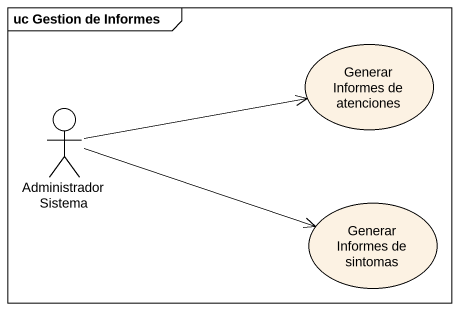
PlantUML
@startuml
mainframe uc Gestion de Informes
usecase "Generar Informes de atenciones" as Generar_Informes_de
actor "Administrador Sistema" as Administrador_Sistema
usecase "Generar Informes de sintomas" as Generar_Informes_de_sintomas
Administrador_Sistema -right-> Generar_Informes_de
Administrador_Sistema -right-> Generar_Informes_de_sintomas
@enduml
